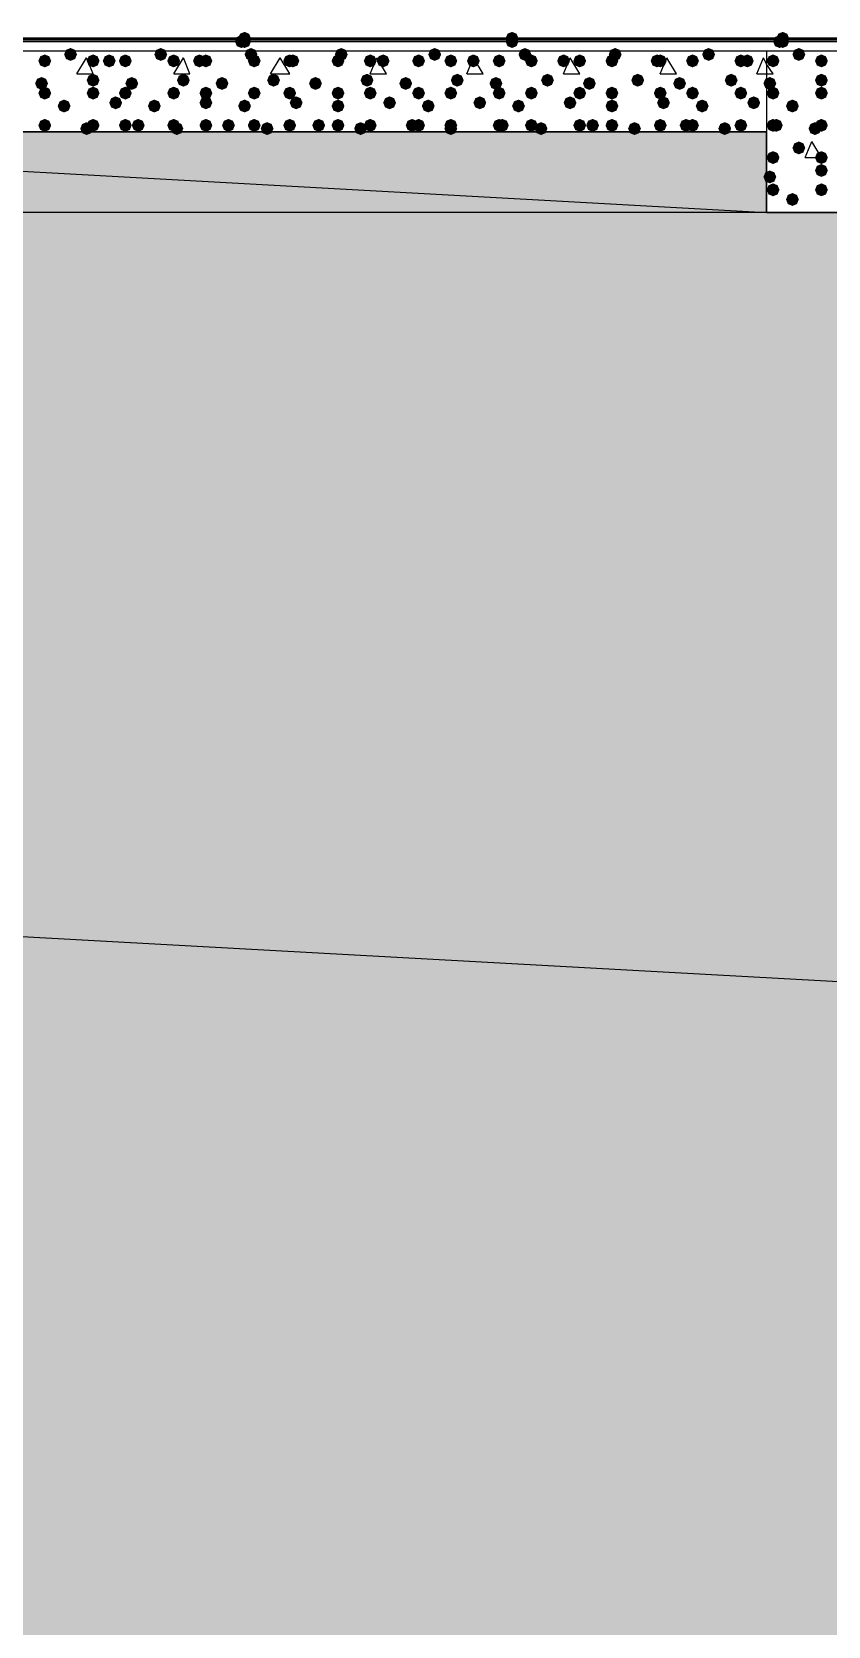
# Model space of a CAD drawing. Header units: millimetres. Extents: x 0 to 420, y 0 to 297.
# Drawn here: x 206.33 to 216.79, y 207.24 to 228.18 of the extents above; entities that cross this region are included whole.
import ezdxf

# ---------------------------------------------------------------- set-up
doc = ezdxf.new("R2010")
doc.units = ezdxf.units.MM
doc.layers.get('0').update_dxf_attribs({"linetype": 'CONTINUOUS'})

msp = doc.modelspace()

# ---------------------------------------------------------------- hatches: boundary and pattern name
at = {"true_color": 0x000007}
h = msp.add_hatch(color=0, dxfattribs=at)
h.paths.add_polyline_path([(32.215667, 228.049667), (380.661333, 228.049667)], flags=0)
h.paths.add_polyline_path([(380.661333, 228.049667), (32.215667, 228.049667)], flags=0)
at = {"true_color": 0x0000fe}
for points in [[(209.169, 228.049667), (209.144129, 227.989871), (209.084333, 227.965), (209.024538, 227.989871), (208.999667, 228.049667), (209.024537, 228.109462), (209.084333, 228.134333), (209.144129, 228.109463)], [(209.169, 228.049667), (209.144129, 227.989871), (209.084333, 227.965), (209.024538, 227.989871), (208.999667, 228.049667), (209.024537, 228.109462), (209.084333, 228.134333), (209.144129, 228.109463)], [(209.211333, 228.092), (209.186462, 228.032204), (209.126667, 228.007333), (209.066871, 228.032204), (209.042, 228.092), (209.066871, 228.151796), (209.126667, 228.176667), (209.186462, 228.151796)], [(209.211333, 228.049667), (209.186462, 227.989871), (209.126667, 227.965), (209.066871, 227.989871), (209.042, 228.049667), (209.066871, 228.109462), (209.126667, 228.134333), (209.186462, 228.109463)], [(212.725, 228.092), (212.700129, 228.032204), (212.640333, 228.007333), (212.580537, 228.032204), (212.555667, 228.092), (212.580537, 228.151796), (212.640333, 228.176667), (212.700129, 228.151796)], [(212.725, 228.049667), (212.700129, 227.989871), (212.640333, 227.965), (212.580537, 227.989871), (212.555667, 228.049667), (212.580537, 228.109462), (212.640333, 228.134333), (212.700129, 228.109463)], [(212.725, 228.049667), (212.700129, 227.989871), (212.640333, 227.965), (212.580537, 227.989871), (212.555667, 228.049667), (212.580537, 228.109462), (212.640333, 228.134333), (212.700129, 228.109463)], [(212.725, 228.049667), (212.700129, 227.989871), (212.640333, 227.965), (212.580537, 227.989871), (212.555667, 228.049667), (212.580537, 228.109462), (212.640333, 228.134333), (212.700129, 228.109463)], [(216.238667, 228.049667), (216.213796, 227.989871), (216.154, 227.965), (216.094204, 227.989871), (216.069333, 228.049667), (216.094204, 228.109462), (216.154, 228.134333), (216.213796, 228.109463)], [(216.238667, 228.049667), (216.213796, 227.989871), (216.154, 227.965), (216.094204, 227.989871), (216.069333, 228.049667), (216.094204, 228.109462), (216.154, 228.134333), (216.213796, 228.109463)], [(216.281, 228.092), (216.256129, 228.032204), (216.196333, 228.007333), (216.136538, 228.032204), (216.111667, 228.092), (216.136537, 228.151796), (216.196333, 228.176667), (216.256129, 228.151796)], [(216.281, 228.049667), (216.256129, 227.989871), (216.196333, 227.965), (216.136538, 227.989871), (216.111667, 228.049667), (216.136537, 228.109462), (216.196333, 228.134333), (216.256129, 228.109463)]]:
    msp.add_hatch(color=0, dxfattribs=at).paths.add_polyline_path(points, flags=0)
at = {"true_color": 0x000008}
for points in [[(206.586667, 227.795667), (206.561796, 227.735871), (206.502, 227.711), (206.442204, 227.735871), (206.417333, 227.795667), (206.442204, 227.855462), (206.502, 227.880333), (206.561796, 227.855463)], [(206.925333, 227.880333), (206.900462, 227.820537), (206.840667, 227.795667), (206.780871, 227.820537), (206.756, 227.880333), (206.780871, 227.940129), (206.840667, 227.965), (206.900462, 227.940129)], [(207.221667, 227.795667), (207.196796, 227.735871), (207.137, 227.711), (207.077204, 227.735871), (207.052333, 227.795667), (207.077204, 227.855462), (207.137, 227.880333), (207.196796, 227.855463)], [(207.433333, 227.795667), (207.408462, 227.735871), (207.348667, 227.711), (207.288871, 227.735871), (207.264, 227.795667), (207.288871, 227.855462), (207.348667, 227.880333), (207.408462, 227.855463)], [(207.645, 227.795667), (207.620129, 227.735871), (207.560333, 227.711), (207.500538, 227.735871), (207.475667, 227.795667), (207.500537, 227.855462), (207.560333, 227.880333), (207.620129, 227.855463)], [(208.110667, 227.880333), (208.085796, 227.820537), (208.026, 227.795667), (207.966204, 227.820537), (207.941333, 227.880333), (207.966204, 227.940129), (208.026, 227.965), (208.085796, 227.940129)], [(208.28, 227.795667), (208.255129, 227.735871), (208.195333, 227.711), (208.135538, 227.735871), (208.110667, 227.795667), (208.135537, 227.855462), (208.195333, 227.880333), (208.255129, 227.855463)], [(208.618667, 227.795667), (208.593796, 227.735871), (208.534, 227.711), (208.474204, 227.735871), (208.449333, 227.795667), (208.474204, 227.855462), (208.534, 227.880333), (208.593796, 227.855463)], [(208.703333, 227.795667), (208.678462, 227.735871), (208.618667, 227.711), (208.558871, 227.735871), (208.534, 227.795667), (208.558871, 227.855462), (208.618667, 227.880333), (208.678462, 227.855463)], [(209.296, 227.880333), (209.271129, 227.820537), (209.211333, 227.795667), (209.151538, 227.820537), (209.126667, 227.880333), (209.151537, 227.940129), (209.211333, 227.965), (209.271129, 227.940129)], [(209.338333, 227.795667), (209.313462, 227.735871), (209.253667, 227.711), (209.193871, 227.735871), (209.169, 227.795667), (209.193871, 227.855462), (209.253667, 227.880333), (209.313462, 227.855463)], [(209.804, 227.795667), (209.779129, 227.735871), (209.719333, 227.711), (209.659538, 227.735871), (209.634667, 227.795667), (209.659537, 227.855462), (209.719333, 227.880333), (209.779129, 227.855463)], [(209.846333, 227.795667), (209.821463, 227.735871), (209.761667, 227.711), (209.701871, 227.735871), (209.677, 227.795667), (209.701871, 227.855462), (209.761667, 227.880333), (209.821462, 227.855463)], [(210.439, 227.795667), (210.414129, 227.735871), (210.354333, 227.711), (210.294537, 227.735871), (210.269667, 227.795667), (210.294537, 227.855462), (210.354333, 227.880333), (210.414129, 227.855463)], [(210.481333, 227.880333), (210.456462, 227.820537), (210.396667, 227.795667), (210.336871, 227.820537), (210.312, 227.880333), (210.336871, 227.940129), (210.396667, 227.965), (210.456462, 227.940129)], [(210.862333, 227.795667), (210.837462, 227.735871), (210.777667, 227.711), (210.717871, 227.735871), (210.693, 227.795667), (210.717871, 227.855462), (210.777667, 227.880333), (210.837462, 227.855463)], [(211.031667, 227.795667), (211.006796, 227.735871), (210.947, 227.711), (210.887204, 227.735871), (210.862333, 227.795667), (210.887204, 227.855462), (210.947, 227.880333), (211.006796, 227.855463)], [(211.497333, 227.795667), (211.472463, 227.735871), (211.412667, 227.711), (211.352871, 227.735871), (211.328, 227.795667), (211.352871, 227.855462), (211.412667, 227.880333), (211.472462, 227.855463)], [(211.709, 227.880333), (211.684129, 227.820537), (211.624333, 227.795667), (211.564538, 227.820537), (211.539667, 227.880333), (211.564537, 227.940129), (211.624333, 227.965), (211.684129, 227.940129)], [(211.920667, 227.795667), (211.895796, 227.735871), (211.836, 227.711), (211.776204, 227.735871), (211.751333, 227.795667), (211.776204, 227.855462), (211.836, 227.880333), (211.895796, 227.855463)], [(212.217, 227.795667), (212.192129, 227.735871), (212.132333, 227.711), (212.072538, 227.735871), (212.047667, 227.795667), (212.072537, 227.855462), (212.132333, 227.880333), (212.192129, 227.855463)], [(212.555667, 227.795667), (212.530796, 227.735871), (212.471, 227.711), (212.411204, 227.735871), (212.386333, 227.795667), (212.411204, 227.855462), (212.471, 227.880333), (212.530796, 227.855463)], [(212.894333, 227.880333), (212.869463, 227.820537), (212.809667, 227.795667), (212.749871, 227.820537), (212.725, 227.880333), (212.749871, 227.940129), (212.809667, 227.965), (212.869462, 227.940129)], [(212.979, 227.795667), (212.954129, 227.735871), (212.894333, 227.711), (212.834538, 227.735871), (212.809667, 227.795667), (212.834537, 227.855462), (212.894333, 227.880333), (212.954129, 227.855463)], [(213.402333, 227.795667), (213.377462, 227.735871), (213.317667, 227.711), (213.257871, 227.735871), (213.233, 227.795667), (213.257871, 227.855462), (213.317667, 227.880333), (213.377462, 227.855463)], [(213.614, 227.795667), (213.589129, 227.735871), (213.529333, 227.711), (213.469538, 227.735871), (213.444667, 227.795667), (213.469537, 227.855462), (213.529333, 227.880333), (213.589129, 227.855463)], [(214.037333, 227.795667), (214.012462, 227.735871), (213.952667, 227.711), (213.892871, 227.735871), (213.868, 227.795667), (213.892871, 227.855462), (213.952667, 227.880333), (214.012462, 227.855463)], [(214.079667, 227.880333), (214.054796, 227.820537), (213.995, 227.795667), (213.935204, 227.820537), (213.910333, 227.880333), (213.935204, 227.940129), (213.995, 227.965), (214.054796, 227.940129)], [(214.63, 227.795667), (214.605129, 227.735871), (214.545333, 227.711), (214.485538, 227.735871), (214.460667, 227.795667), (214.485537, 227.855462), (214.545333, 227.880333), (214.605129, 227.855463)], [(214.672333, 227.795667), (214.647462, 227.735871), (214.587667, 227.711), (214.527871, 227.735871), (214.503, 227.795667), (214.527871, 227.855462), (214.587667, 227.880333), (214.647462, 227.855463)], [(215.095667, 227.795667), (215.070796, 227.735871), (215.011, 227.711), (214.951204, 227.735871), (214.926333, 227.795667), (214.951204, 227.855462), (215.011, 227.880333), (215.070796, 227.855463)], [(215.307333, 227.880333), (215.282462, 227.820537), (215.222667, 227.795667), (215.162871, 227.820537), (215.138, 227.880333), (215.162871, 227.940129), (215.222667, 227.965), (215.282462, 227.940129)], [(215.730667, 227.795667), (215.705796, 227.735871), (215.646, 227.711), (215.586204, 227.735871), (215.561333, 227.795667), (215.586204, 227.855462), (215.646, 227.880333), (215.705796, 227.855463)], [(215.815333, 227.795667), (215.790462, 227.735871), (215.730667, 227.711), (215.670871, 227.735871), (215.646, 227.795667), (215.670871, 227.855462), (215.730667, 227.880333), (215.790462, 227.855463)], [(207.221667, 227.541667), (207.196796, 227.481871), (207.137, 227.457), (207.077204, 227.481871), (207.052333, 227.541667), (207.077204, 227.601462), (207.137, 227.626333), (207.196796, 227.601463)], [(208.407, 227.541667), (208.382129, 227.481871), (208.322333, 227.457), (208.262538, 227.481871), (208.237667, 227.541667), (208.262537, 227.601462), (208.322333, 227.626333), (208.382129, 227.601463)], [(209.592333, 227.541667), (209.567462, 227.481871), (209.507667, 227.457), (209.447871, 227.481871), (209.423, 227.541667), (209.447871, 227.601462), (209.507667, 227.626333), (209.567462, 227.601463)], [(210.82, 227.541667), (210.795129, 227.481871), (210.735333, 227.457), (210.675538, 227.481871), (210.650667, 227.541667), (210.675537, 227.601462), (210.735333, 227.626333), (210.795129, 227.601463)], [(212.005333, 227.541667), (211.980462, 227.481871), (211.920667, 227.457), (211.860871, 227.481871), (211.836, 227.541667), (211.860871, 227.601462), (211.920667, 227.626333), (211.980462, 227.601463)], [(213.190667, 227.541667), (213.165796, 227.481871), (213.106, 227.457), (213.046204, 227.481871), (213.021333, 227.541667), (213.046204, 227.601462), (213.106, 227.626333), (213.165796, 227.601463)], [(214.376, 227.541667), (214.351129, 227.481871), (214.291333, 227.457), (214.231538, 227.481871), (214.206667, 227.541667), (214.231537, 227.601462), (214.291333, 227.626333), (214.351129, 227.601463)], [(215.603667, 227.541667), (215.578796, 227.481871), (215.519, 227.457), (215.459204, 227.481871), (215.434333, 227.541667), (215.459204, 227.601462), (215.519, 227.626333), (215.578796, 227.601463)], [(206.544333, 227.499333), (206.519463, 227.439537), (206.459667, 227.414667), (206.399871, 227.439537), (206.375, 227.499333), (206.399871, 227.559129), (206.459667, 227.584), (206.519462, 227.559129)], [(206.586667, 227.372333), (206.561796, 227.312537), (206.502, 227.287667), (206.442204, 227.312537), (206.417333, 227.372333), (206.442204, 227.432129), (206.502, 227.457), (206.561796, 227.432129)], [(207.221667, 227.372333), (207.196796, 227.312537), (207.137, 227.287667), (207.077204, 227.312537), (207.052333, 227.372333), (207.077204, 227.432129), (207.137, 227.457), (207.196796, 227.432129)], [(207.645, 227.372333), (207.620129, 227.312537), (207.560333, 227.287667), (207.500538, 227.312537), (207.475667, 227.372333), (207.500537, 227.432129), (207.560333, 227.457), (207.620129, 227.432129)], [(207.729667, 227.499333), (207.704796, 227.439537), (207.645, 227.414667), (207.585204, 227.439537), (207.560333, 227.499333), (207.585204, 227.559129), (207.645, 227.584), (207.704796, 227.559129)], [(208.28, 227.372333), (208.255129, 227.312537), (208.195333, 227.287667), (208.135538, 227.312537), (208.110667, 227.372333), (208.135537, 227.432129), (208.195333, 227.457), (208.255129, 227.432129)], [(208.703333, 227.372333), (208.678462, 227.312537), (208.618667, 227.287667), (208.558871, 227.312537), (208.534, 227.372333), (208.558871, 227.432129), (208.618667, 227.457), (208.678462, 227.432129)], [(208.915, 227.499333), (208.890129, 227.439537), (208.830333, 227.414667), (208.770538, 227.439537), (208.745667, 227.499333), (208.770537, 227.559129), (208.830333, 227.584), (208.890129, 227.559129)], [(209.338333, 227.372333), (209.313462, 227.312537), (209.253667, 227.287667), (209.193871, 227.312537), (209.169, 227.372333), (209.193871, 227.432129), (209.253667, 227.457), (209.313462, 227.432129)], [(209.804, 227.372333), (209.779129, 227.312537), (209.719333, 227.287667), (209.659538, 227.312537), (209.634667, 227.372333), (209.659537, 227.432129), (209.719333, 227.457), (209.779129, 227.432129)], [(210.142667, 227.499333), (210.117796, 227.439537), (210.058, 227.414667), (209.998204, 227.439537), (209.973333, 227.499333), (209.998204, 227.559129), (210.058, 227.584), (210.117796, 227.559129)], [(210.439, 227.372333), (210.414129, 227.312537), (210.354333, 227.287667), (210.294537, 227.312537), (210.269667, 227.372333), (210.294537, 227.432129), (210.354333, 227.457), (210.414129, 227.432129)], [(210.862333, 227.372333), (210.837462, 227.312537), (210.777667, 227.287667), (210.717871, 227.312537), (210.693, 227.372333), (210.717871, 227.432129), (210.777667, 227.457), (210.837462, 227.432129)], [(211.328, 227.499333), (211.303129, 227.439537), (211.243333, 227.414667), (211.183538, 227.439537), (211.158667, 227.499333), (211.183537, 227.559129), (211.243333, 227.584), (211.303129, 227.559129)], [(211.497333, 227.372333), (211.472463, 227.312537), (211.412667, 227.287667), (211.352871, 227.312537), (211.328, 227.372333), (211.352871, 227.432129), (211.412667, 227.457), (211.472462, 227.432129)], [(211.920667, 227.372333), (211.895796, 227.312537), (211.836, 227.287667), (211.776204, 227.312537), (211.751333, 227.372333), (211.776204, 227.432129), (211.836, 227.457), (211.895796, 227.432129)], [(212.513333, 227.499333), (212.488463, 227.439537), (212.428667, 227.414667), (212.368871, 227.439537), (212.344, 227.499333), (212.368871, 227.559129), (212.428667, 227.584), (212.488462, 227.559129)], [(212.555667, 227.372333), (212.530796, 227.312537), (212.471, 227.287667), (212.411204, 227.312537), (212.386333, 227.372333), (212.411204, 227.432129), (212.471, 227.457), (212.530796, 227.432129)], [(212.979, 227.372333), (212.954129, 227.312537), (212.894333, 227.287667), (212.834538, 227.312537), (212.809667, 227.372333), (212.834537, 227.432129), (212.894333, 227.457), (212.954129, 227.432129)], [(213.614, 227.372333), (213.589129, 227.312537), (213.529333, 227.287667), (213.469538, 227.312537), (213.444667, 227.372333), (213.469537, 227.432129), (213.529333, 227.457), (213.589129, 227.432129)], [(213.741, 227.499333), (213.716129, 227.439537), (213.656333, 227.414667), (213.596538, 227.439537), (213.571667, 227.499333), (213.596537, 227.559129), (213.656333, 227.584), (213.716129, 227.559129)], [(214.037333, 227.372333), (214.012462, 227.312537), (213.952667, 227.287667), (213.892871, 227.312537), (213.868, 227.372333), (213.892871, 227.432129), (213.952667, 227.457), (214.012462, 227.432129)], [(214.672333, 227.372333), (214.647462, 227.312537), (214.587667, 227.287667), (214.527871, 227.312537), (214.503, 227.372333), (214.527871, 227.432129), (214.587667, 227.457), (214.647462, 227.432129)], [(214.926333, 227.499333), (214.901462, 227.439537), (214.841667, 227.414667), (214.781871, 227.439537), (214.757, 227.499333), (214.781871, 227.559129), (214.841667, 227.584), (214.901462, 227.559129)], [(215.095667, 227.372333), (215.070796, 227.312537), (215.011, 227.287667), (214.951204, 227.312537), (214.926333, 227.372333), (214.951204, 227.432129), (215.011, 227.457), (215.070796, 227.432129)], [(215.730667, 227.372333), (215.705796, 227.312537), (215.646, 227.287667), (215.586204, 227.312537), (215.561333, 227.372333), (215.586204, 227.432129), (215.646, 227.457), (215.705796, 227.432129)], [(206.840667, 227.203), (206.815796, 227.143204), (206.756, 227.118333), (206.696204, 227.143204), (206.671333, 227.203), (206.696204, 227.262796), (206.756, 227.287667), (206.815796, 227.262796)], [(207.518, 227.245333), (207.493129, 227.185537), (207.433333, 227.160667), (207.373538, 227.185537), (207.348667, 227.245333), (207.373537, 227.305129), (207.433333, 227.33), (207.493129, 227.305129)], [(208.026, 227.203), (208.001129, 227.143204), (207.941333, 227.118333), (207.881538, 227.143204), (207.856667, 227.203), (207.881537, 227.262796), (207.941333, 227.287667), (208.001129, 227.262796)], [(208.703333, 227.245333), (208.678462, 227.185537), (208.618667, 227.160667), (208.558871, 227.185537), (208.534, 227.245333), (208.558871, 227.305129), (208.618667, 227.33), (208.678462, 227.305129)], [(209.211333, 227.203), (209.186462, 227.143204), (209.126667, 227.118333), (209.066871, 227.143204), (209.042, 227.203), (209.066871, 227.262796), (209.126667, 227.287667), (209.186462, 227.262796)], [(209.888667, 227.245333), (209.863796, 227.185537), (209.804, 227.160667), (209.744204, 227.185537), (209.719333, 227.245333), (209.744204, 227.305129), (209.804, 227.33), (209.863796, 227.305129)], [(210.439, 227.203), (210.414129, 227.143204), (210.354333, 227.118333), (210.294537, 227.143204), (210.269667, 227.203), (210.294537, 227.262796), (210.354333, 227.287667), (210.414129, 227.262796)], [(211.116333, 227.245333), (211.091462, 227.185537), (211.031667, 227.160667), (210.971871, 227.185537), (210.947, 227.245333), (210.971871, 227.305129), (211.031667, 227.33), (211.091462, 227.305129)], [(211.624333, 227.203), (211.599463, 227.143204), (211.539667, 227.118333), (211.479871, 227.143204), (211.455, 227.203), (211.479871, 227.262796), (211.539667, 227.287667), (211.599462, 227.262796)], [(212.301667, 227.245333), (212.276796, 227.185537), (212.217, 227.160667), (212.157204, 227.185537), (212.132333, 227.245333), (212.157204, 227.305129), (212.217, 227.33), (212.276796, 227.305129)], [(212.809667, 227.203), (212.784796, 227.143204), (212.725, 227.118333), (212.665204, 227.143204), (212.640333, 227.203), (212.665204, 227.262796), (212.725, 227.287667), (212.784796, 227.262796)], [(213.487, 227.245333), (213.462129, 227.185537), (213.402333, 227.160667), (213.342537, 227.185537), (213.317667, 227.245333), (213.342537, 227.305129), (213.402333, 227.33), (213.462129, 227.305129)], [(214.037333, 227.203), (214.012462, 227.143204), (213.952667, 227.118333), (213.892871, 227.143204), (213.868, 227.203), (213.892871, 227.262796), (213.952667, 227.287667), (214.012462, 227.262796)], [(214.714667, 227.245333), (214.689796, 227.185537), (214.63, 227.160667), (214.570204, 227.185537), (214.545333, 227.245333), (214.570204, 227.305129), (214.63, 227.33), (214.689796, 227.305129)], [(215.222667, 227.203), (215.197796, 227.143204), (215.138, 227.118333), (215.078204, 227.143204), (215.053333, 227.203), (215.078204, 227.262796), (215.138, 227.287667), (215.197796, 227.262796)], [(215.9, 227.245333), (215.875129, 227.185537), (215.815333, 227.160667), (215.755538, 227.185537), (215.730667, 227.245333), (215.755537, 227.305129), (215.815333, 227.33), (215.875129, 227.305129)], [(206.586667, 226.949), (206.561796, 226.889204), (206.502, 226.864333), (206.442204, 226.889204), (206.417333, 226.949), (206.442204, 227.008796), (206.502, 227.033667), (206.561796, 227.008796)], [(206.586667, 226.949), (206.561796, 226.889204), (206.502, 226.864333), (206.442204, 226.889204), (206.417333, 226.949), (206.442204, 227.008796), (206.502, 227.033667), (206.561796, 227.008796)], [(207.137, 226.906667), (207.112129, 226.846871), (207.052333, 226.822), (206.992538, 226.846871), (206.967667, 226.906667), (206.992537, 226.966462), (207.052333, 226.991333), (207.112129, 226.966463)], [(207.221667, 226.949), (207.196796, 226.889204), (207.137, 226.864333), (207.077204, 226.889204), (207.052333, 226.949), (207.077204, 227.008796), (207.137, 227.033667), (207.196796, 227.008796)], [(207.645, 226.949), (207.620129, 226.889204), (207.560333, 226.864333), (207.500538, 226.889204), (207.475667, 226.949), (207.500537, 227.008796), (207.560333, 227.033667), (207.620129, 227.008796)], [(207.814333, 226.949), (207.789463, 226.889204), (207.729667, 226.864333), (207.669871, 226.889204), (207.645, 226.949), (207.669871, 227.008796), (207.729667, 227.033667), (207.789462, 227.008796)], [(208.28, 226.949), (208.255129, 226.889204), (208.195333, 226.864333), (208.135538, 226.889204), (208.110667, 226.949), (208.135537, 227.008796), (208.195333, 227.033667), (208.255129, 227.008796)], [(208.322333, 226.906667), (208.297462, 226.846871), (208.237667, 226.822), (208.177871, 226.846871), (208.153, 226.906667), (208.177871, 226.966462), (208.237667, 226.991333), (208.297462, 226.966463)], [(208.703333, 226.949), (208.678462, 226.889204), (208.618667, 226.864333), (208.558871, 226.889204), (208.534, 226.949), (208.558871, 227.008796), (208.618667, 227.033667), (208.678462, 227.008796)], [(208.999667, 226.949), (208.974796, 226.889204), (208.915, 226.864333), (208.855204, 226.889204), (208.830333, 226.949), (208.855204, 227.008796), (208.915, 227.033667), (208.974796, 227.008796)], [(209.338333, 226.949), (209.313462, 226.889204), (209.253667, 226.864333), (209.193871, 226.889204), (209.169, 226.949), (209.193871, 227.008796), (209.253667, 227.033667), (209.313462, 227.008796)], [(209.507667, 226.906667), (209.482796, 226.846871), (209.423, 226.822), (209.363204, 226.846871), (209.338333, 226.906667), (209.363204, 226.966462), (209.423, 226.991333), (209.482796, 226.966463)], [(209.804, 226.949), (209.779129, 226.889204), (209.719333, 226.864333), (209.659538, 226.889204), (209.634667, 226.949), (209.659537, 227.008796), (209.719333, 227.033667), (209.779129, 227.008796)], [(210.185, 226.949), (210.160129, 226.889204), (210.100333, 226.864333), (210.040538, 226.889204), (210.015667, 226.949), (210.040537, 227.008796), (210.100333, 227.033667), (210.160129, 227.008796)], [(210.439, 226.949), (210.414129, 226.889204), (210.354333, 226.864333), (210.294537, 226.889204), (210.269667, 226.949), (210.294537, 227.008796), (210.354333, 227.033667), (210.414129, 227.008796)], [(210.735333, 226.906667), (210.710462, 226.846871), (210.650667, 226.822), (210.590871, 226.846871), (210.566, 226.906667), (210.590871, 226.966462), (210.650667, 226.991333), (210.710462, 226.966463)], [(210.862333, 226.949), (210.837462, 226.889204), (210.777667, 226.864333), (210.717871, 226.889204), (210.693, 226.949), (210.717871, 227.008796), (210.777667, 227.033667), (210.837462, 227.008796)], [(211.412667, 226.949), (211.387796, 226.889204), (211.328, 226.864333), (211.268204, 226.889204), (211.243333, 226.949), (211.268204, 227.008796), (211.328, 227.033667), (211.387796, 227.008796)], [(211.497333, 226.949), (211.472463, 226.889204), (211.412667, 226.864333), (211.352871, 226.889204), (211.328, 226.949), (211.352871, 227.008796), (211.412667, 227.033667), (211.472462, 227.008796)], [(211.920667, 226.949), (211.895796, 226.889204), (211.836, 226.864333), (211.776204, 226.889204), (211.751333, 226.949), (211.776204, 227.008796), (211.836, 227.033667), (211.895796, 227.008796)], [(211.920667, 226.906667), (211.895796, 226.846871), (211.836, 226.822), (211.776204, 226.846871), (211.751333, 226.906667), (211.776204, 226.966462), (211.836, 226.991333), (211.895796, 226.966463)], [(212.555667, 226.949), (212.530796, 226.889204), (212.471, 226.864333), (212.411204, 226.889204), (212.386333, 226.949), (212.411204, 227.008796), (212.471, 227.033667), (212.530796, 227.008796)], [(212.598, 226.949), (212.573129, 226.889204), (212.513333, 226.864333), (212.453537, 226.889204), (212.428667, 226.949), (212.453537, 227.008796), (212.513333, 227.033667), (212.573129, 227.008796)], [(212.979, 226.949), (212.954129, 226.889204), (212.894333, 226.864333), (212.834538, 226.889204), (212.809667, 226.949), (212.834537, 227.008796), (212.894333, 227.033667), (212.954129, 227.008796)], [(213.106, 226.906667), (213.081129, 226.846871), (213.021333, 226.822), (212.961538, 226.846871), (212.936667, 226.906667), (212.961537, 226.966462), (213.021333, 226.991333), (213.081129, 226.966463)], [(213.614, 226.949), (213.589129, 226.889204), (213.529333, 226.864333), (213.469538, 226.889204), (213.444667, 226.949), (213.469537, 227.008796), (213.529333, 227.033667), (213.589129, 227.008796)], [(213.783333, 226.949), (213.758463, 226.889204), (213.698667, 226.864333), (213.638871, 226.889204), (213.614, 226.949), (213.638871, 227.008796), (213.698667, 227.033667), (213.758462, 227.008796)], [(214.037333, 226.949), (214.012462, 226.889204), (213.952667, 226.864333), (213.892871, 226.889204), (213.868, 226.949), (213.892871, 227.008796), (213.952667, 227.033667), (214.012462, 227.008796)], [(214.333667, 226.906667), (214.308796, 226.846871), (214.249, 226.822), (214.189204, 226.846871), (214.164333, 226.906667), (214.189204, 226.966462), (214.249, 226.991333), (214.308796, 226.966463)], [(214.672333, 226.949), (214.647462, 226.889204), (214.587667, 226.864333), (214.527871, 226.889204), (214.503, 226.949), (214.527871, 227.008796), (214.587667, 227.033667), (214.647462, 227.008796)], [(215.011, 226.949), (214.986129, 226.889204), (214.926333, 226.864333), (214.866538, 226.889204), (214.841667, 226.949), (214.866537, 227.008796), (214.926333, 227.033667), (214.986129, 227.008796)], [(215.095667, 226.949), (215.070796, 226.889204), (215.011, 226.864333), (214.951204, 226.889204), (214.926333, 226.949), (214.951204, 227.008796), (215.011, 227.033667), (215.070796, 227.008796)], [(215.519, 226.906667), (215.494129, 226.846871), (215.434333, 226.822), (215.374538, 226.846871), (215.349667, 226.906667), (215.374537, 226.966462), (215.434333, 226.991333), (215.494129, 226.966463)], [(215.730667, 226.949), (215.705796, 226.889204), (215.646, 226.864333), (215.586204, 226.889204), (215.561333, 226.949), (215.586204, 227.008796), (215.646, 227.033667), (215.705796, 227.008796)]]:
    msp.add_hatch(color=0, dxfattribs=at).paths.add_polyline_path(points, flags=0)
at = {"true_color": 0x000007}
for points in [[(216.154, 227.795667), (216.129129, 227.735871), (216.069333, 227.711), (216.009538, 227.735871), (215.984667, 227.795667), (216.009537, 227.855462), (216.069333, 227.880333), (216.129129, 227.855463)], [(216.492667, 227.880333), (216.467796, 227.820537), (216.408, 227.795667), (216.348204, 227.820537), (216.323333, 227.880333), (216.348204, 227.940129), (216.408, 227.965), (216.467796, 227.940129)], [(216.789, 227.795667), (216.764129, 227.735871), (216.704333, 227.711), (216.644538, 227.735871), (216.619667, 227.795667), (216.644537, 227.855462), (216.704333, 227.880333), (216.764129, 227.855463)], [(216.789, 227.541667), (216.764129, 227.481871), (216.704333, 227.457), (216.644538, 227.481871), (216.619667, 227.541667), (216.644537, 227.601462), (216.704333, 227.626333), (216.764129, 227.601463)], [(216.111667, 227.499333), (216.086796, 227.439537), (216.027, 227.414667), (215.967204, 227.439537), (215.942333, 227.499333), (215.967204, 227.559129), (216.027, 227.584), (216.086796, 227.559129)], [(216.154, 227.372333), (216.129129, 227.312537), (216.069333, 227.287667), (216.009538, 227.312537), (215.984667, 227.372333), (216.009537, 227.432129), (216.069333, 227.457), (216.129129, 227.432129)], [(216.789, 227.372333), (216.764129, 227.312537), (216.704333, 227.287667), (216.644538, 227.312537), (216.619667, 227.372333), (216.644537, 227.432129), (216.704333, 227.457), (216.764129, 227.432129)], [(216.408, 227.203), (216.383129, 227.143204), (216.323333, 227.118333), (216.263537, 227.143204), (216.238667, 227.203), (216.263537, 227.262796), (216.323333, 227.287667), (216.383129, 227.262796)], [(216.154, 226.949), (216.129129, 226.889204), (216.069333, 226.864333), (216.009538, 226.889204), (215.984667, 226.949), (216.009537, 227.008796), (216.069333, 227.033667), (216.129129, 227.008796)], [(216.196333, 226.949), (216.171462, 226.889204), (216.111667, 226.864333), (216.051871, 226.889204), (216.027, 226.949), (216.051871, 227.008796), (216.111667, 227.033667), (216.171462, 227.008796)], [(216.704333, 226.906667), (216.679463, 226.846871), (216.619667, 226.822), (216.559871, 226.846871), (216.535, 226.906667), (216.559871, 226.966462), (216.619667, 226.991333), (216.679462, 226.966463)], [(216.789, 226.949), (216.764129, 226.889204), (216.704333, 226.864333), (216.644538, 226.889204), (216.619667, 226.949), (216.644537, 227.008796), (216.704333, 227.033667), (216.764129, 227.008796)], [(216.154, 226.525667), (216.129129, 226.465871), (216.069333, 226.441), (216.009538, 226.465871), (215.984667, 226.525667), (216.009537, 226.585462), (216.069333, 226.610333), (216.129129, 226.585463)], [(216.492667, 226.652667), (216.467796, 226.592871), (216.408, 226.568), (216.348204, 226.592871), (216.323333, 226.652667), (216.348204, 226.712462), (216.408, 226.737333), (216.467796, 226.712463)], [(216.789, 226.525667), (216.764129, 226.465871), (216.704333, 226.441), (216.644538, 226.465871), (216.619667, 226.525667), (216.644537, 226.585462), (216.704333, 226.610333), (216.764129, 226.585463)], [(216.111667, 226.271667), (216.086796, 226.211871), (216.027, 226.187), (215.967204, 226.211871), (215.942333, 226.271667), (215.967204, 226.331462), (216.027, 226.356333), (216.086796, 226.331463)], [(216.789, 226.356333), (216.764129, 226.296537), (216.704333, 226.271667), (216.644538, 226.296537), (216.619667, 226.356333), (216.644537, 226.416129), (216.704333, 226.441), (216.764129, 226.416129)], [(216.154, 226.102333), (216.129129, 226.042537), (216.069333, 226.017667), (216.009538, 226.042537), (215.984667, 226.102333), (216.009537, 226.162129), (216.069333, 226.187), (216.129129, 226.162129)], [(216.789, 226.102333), (216.764129, 226.042537), (216.704333, 226.017667), (216.644538, 226.042537), (216.619667, 226.102333), (216.644537, 226.162129), (216.704333, 226.187), (216.764129, 226.162129)], [(216.408, 225.975333), (216.383129, 225.915537), (216.323333, 225.890667), (216.263537, 225.915537), (216.238667, 225.975333), (216.263537, 226.035129), (216.323333, 226.06), (216.383129, 226.035129)]]:
    msp.add_hatch(color=0, dxfattribs=at).paths.add_polyline_path(points, flags=0)
at = {"true_color": 0x000008}
h = msp.add_hatch(color=0, dxfattribs=at)
h.paths.add_polyline_path([(215.984667, 226.864333), (196.892333, 226.864333), (215.984667, 225.806)], flags=0)
h.paths.add_polyline_path([(196.892333, 226.864333), (215.984667, 225.806), (196.892333, 225.806)], flags=0)
h = msp.add_hatch(color=0, dxfattribs=at)
h.paths.add_polyline_path([(379.518333, 225.806), (33.401, 225.806), (379.518333, 206.756)], flags=0)
h.paths.add_polyline_path([(33.401, 225.806), (379.518333, 206.756), (33.401, 206.756)], flags=0)

# ---------------------------------------------------------------- linework, layer by layer
at = {"color": 0, "true_color": 0x000007}
for points in [[(380.703667, 228.092), (32.173333, 228.092), (32.173333, 228.049667)], [(380.703667, 228.092), (32.215667, 228.092), (380.703667, 228.092), (32.215667, 228.049667)], [(32.215667, 228.049667), (380.703667, 228.049667)], [(32.215667, 228.049667), (380.661333, 228.049667), (380.703667, 228.049667)], [(32.215667, 228.049667), (380.661333, 228.049667)], [(215.984667, 227.922667), (196.892333, 227.922667)], [(216.069333, 227.626333), (215.984667, 227.753333)], [(215.984667, 227.626333), (216.069333, 227.626333)], [(196.892333, 226.864333), (215.984667, 226.864333)], [(216.492667, 226.525667), (216.577333, 226.737333)], [(216.704333, 226.525667), (216.577333, 226.737333)], [(216.492667, 226.525667), (216.704333, 226.525667)]]:
    msp.add_lwpolyline(points, dxfattribs=at)
for points in [[(32.215667, 228.049667), (380.703667, 228.049667)], [(32.215667, 228.049667), (380.661333, 228.049667)], [(380.661333, 228.049667), (32.215667, 228.049667)], [(215.984667, 227.922667), (215.984667, 225.806), (218.101333, 225.806), (218.101333, 227.922667)]]:
    msp.add_lwpolyline(points, close=True, dxfattribs=at)
at = {"color": 0, "true_color": 0x000008}
for points in [[(206.925333, 227.626333), (207.052333, 227.838)], [(207.137, 227.626333), (207.052333, 227.838)], [(208.195333, 227.626333), (208.322333, 227.838)], [(208.407, 227.626333), (208.322333, 227.838)], [(209.465333, 227.626333), (209.592333, 227.838)], [(209.719333, 227.626333), (209.592333, 227.838)], [(210.777667, 227.626333), (210.862333, 227.838)], [(210.989333, 227.626333), (210.862333, 227.838)], [(212.047667, 227.626333), (212.132333, 227.838)], [(212.259333, 227.626333), (212.132333, 227.838)], [(213.317667, 227.626333), (213.402333, 227.838)], [(213.529333, 227.626333), (213.402333, 227.838)], [(214.587667, 227.626333), (214.672333, 227.838)], [(214.799333, 227.626333), (214.672333, 227.838)], [(215.857667, 227.626333), (215.942333, 227.838)], [(215.984667, 227.753333), (215.942333, 227.838)], [(206.925333, 227.626333), (207.137, 227.626333)], [(208.195333, 227.626333), (208.407, 227.626333)], [(209.465333, 227.626333), (209.719333, 227.626333)], [(210.777667, 227.626333), (210.989333, 227.626333)], [(212.047667, 227.626333), (212.259333, 227.626333)], [(213.317667, 227.626333), (213.529333, 227.626333)], [(214.587667, 227.626333), (214.799333, 227.626333)], [(215.857667, 227.626333), (215.984667, 227.626333)]]:
    msp.add_lwpolyline(points, dxfattribs=at)
for points in [[(215.984667, 226.864333), (196.892333, 226.864333), (215.984667, 225.806)], [(196.892333, 226.864333), (215.984667, 225.806), (196.892333, 225.806)], [(379.518333, 225.806), (33.401, 225.806), (379.518333, 206.756)], [(33.401, 225.806), (379.518333, 206.756), (33.401, 206.756)]]:
    msp.add_lwpolyline(points, close=True, dxfattribs=at)

doc.saveas('drawing.dxf')
